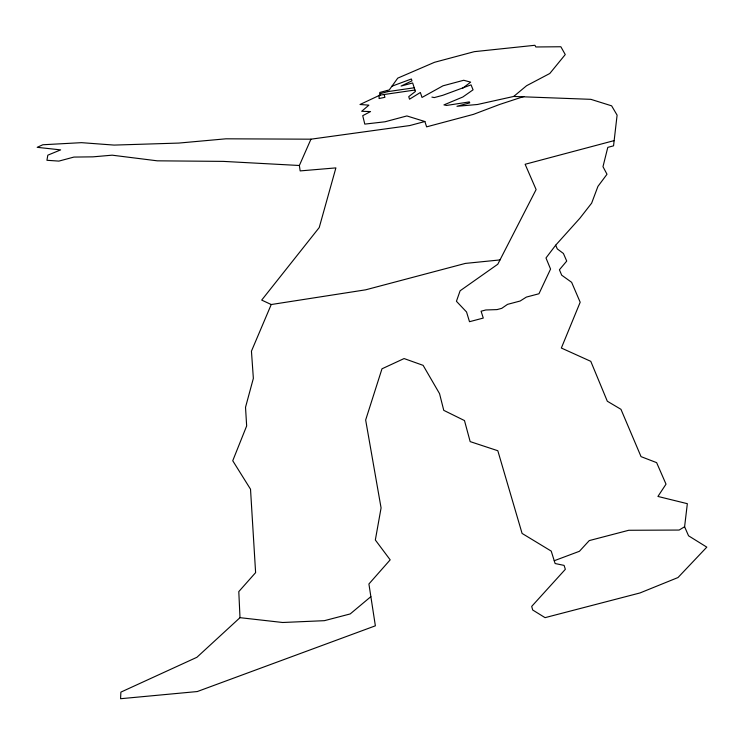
<?xml version="1.0" encoding="UTF-8"?>
<svg xmlns="http://www.w3.org/2000/svg" width="744" height="744" viewBox="0 0 744 744"><rect width="100%" height="100%" fill="white"/><g stroke="black" fill="none" stroke-linecap="round" stroke-linejoin="round"><path stroke-width="1.12" d="M370.865 596.66L350.201 613.94L324.393 620.673L282.683 622.496L239.996 617.669L196.9 657.296L120.881 692.125L120.575 698.718L197.281 691.548L375.367 625.816L368.912 583.975L390.182 559.851L375.339 539.995L381.077 507.92L365.657 420.007L381.988 368.801L404.085 358.562L423.122 365.351L439.537 393.623L443.759 410.344L464.479 420.565L470.162 441.611L497.82 450.734L522.083 533.429L551.22 551.099L555.117 563.534L564.091 565.394L565.347 569.309L531.69 606.406L532.704 610.006L545.064 617.65L639.998 592.949L677.989 577.549L706.8 547.138L688.553 535.801L684.601 526.752L687.344 503.679L657.929 496.443L666.019 484.158L656.626 462.638L641.04 456.63L620.961 409.321L607.309 401.221L590.783 361.342L561.348 348.034L580.181 302.231L571.634 282.32L561.701 275.187L559.414 269.765L566.723 261.088L563.413 253.472L557.293 248.924L555.684 245.185L579.883 218.243L591.638 203.159L597.944 186.372L607.002 174.254L602.984 166.684L607.792 147.368L613.549 145.843L617.101 115.143L611.624 105.834L590.848 99.333L513.713 96.45L477.546 104.486L456.965 106.29L469.743 102.877L469.362 101.909L446.595 105.443L443.936 104.895L462.842 96.999L473.063 89.819L471.054 84.863L442.727 95.325L434.264 97.585L431.892 97.092M499.996 259.926L465.363 263.413L365.685 289.816L271.234 304.529L251.444 351.159L253.36 378.361L245.52 407.284L246.655 425.949L232.742 460.741L250.514 489.189L255.611 572.629L238.796 591.601L239.996 617.669M271.234 304.529L261.702 300.092L319.223 227.562L335.897 167.893L300.167 170.906L299.367 165.494L310.955 139.184L409.795 125.55L424.88 121.523L426.61 126.852L473.491 114.353L499.689 104.439L523.85 96.515M555.684 245.185L545.984 257.973L550.56 269.077L538.963 293.759L526.361 297.089L520.149 301.022L507.529 304.361L501.735 308.351L496.992 309.606L485.813 309.969L481.089 311.215L483.274 318.069L469.501 321.706L466.544 311.978L456.425 301.283L460.118 290.783L497.792 264.232L536.117 189.562L525.125 164.275L614.153 140.607M513.713 96.45L526.575 85.727L549.797 73.489L565.263 54.563L560.855 46.751L535.829 46.974L534.936 45.282L474.309 51.661L434.505 62.301L397.742 78.139L389.27 89.922L379.738 92.47L380.407 94.907L360.012 104.495L368.903 105.155L361.668 111.293L370.54 111.572L362.728 115.673L364.793 124.108L385.001 121.783L406.884 115.943L424.88 121.523M462.573 88.266L470.654 82.156L463.726 80.268L443.006 85.802L422.015 97.445L420.36 92.489L409.535 99.185L408.735 96.646L415.422 91.456L412.66 82.965L401.1 86.053L411.971 80.854L411.367 78.985L391.939 86.211M684.601 526.752L679.142 530.054L628.745 530.277L589.257 540.59L579.437 551.285L554.234 560.725M380.072 93.688L387.754 91.633L414.222 87.773M414.957 90.024L379.208 95.223L379.068 98.552L384.918 97.297L384.137 94.507M310.955 139.184L225.953 138.812L178.839 143.071L114.102 145.089L81.496 142.662L42.817 144.764L37.2 147.321L60.645 149.888L47.821 155.171L46.937 160.286L58.878 161.104L73.916 157.077L92.963 156.845L112.149 155.18L157.263 160.825L223.2 161.383L299.367 165.494M387.401 90.424L387.754 91.633"/></g></svg>
